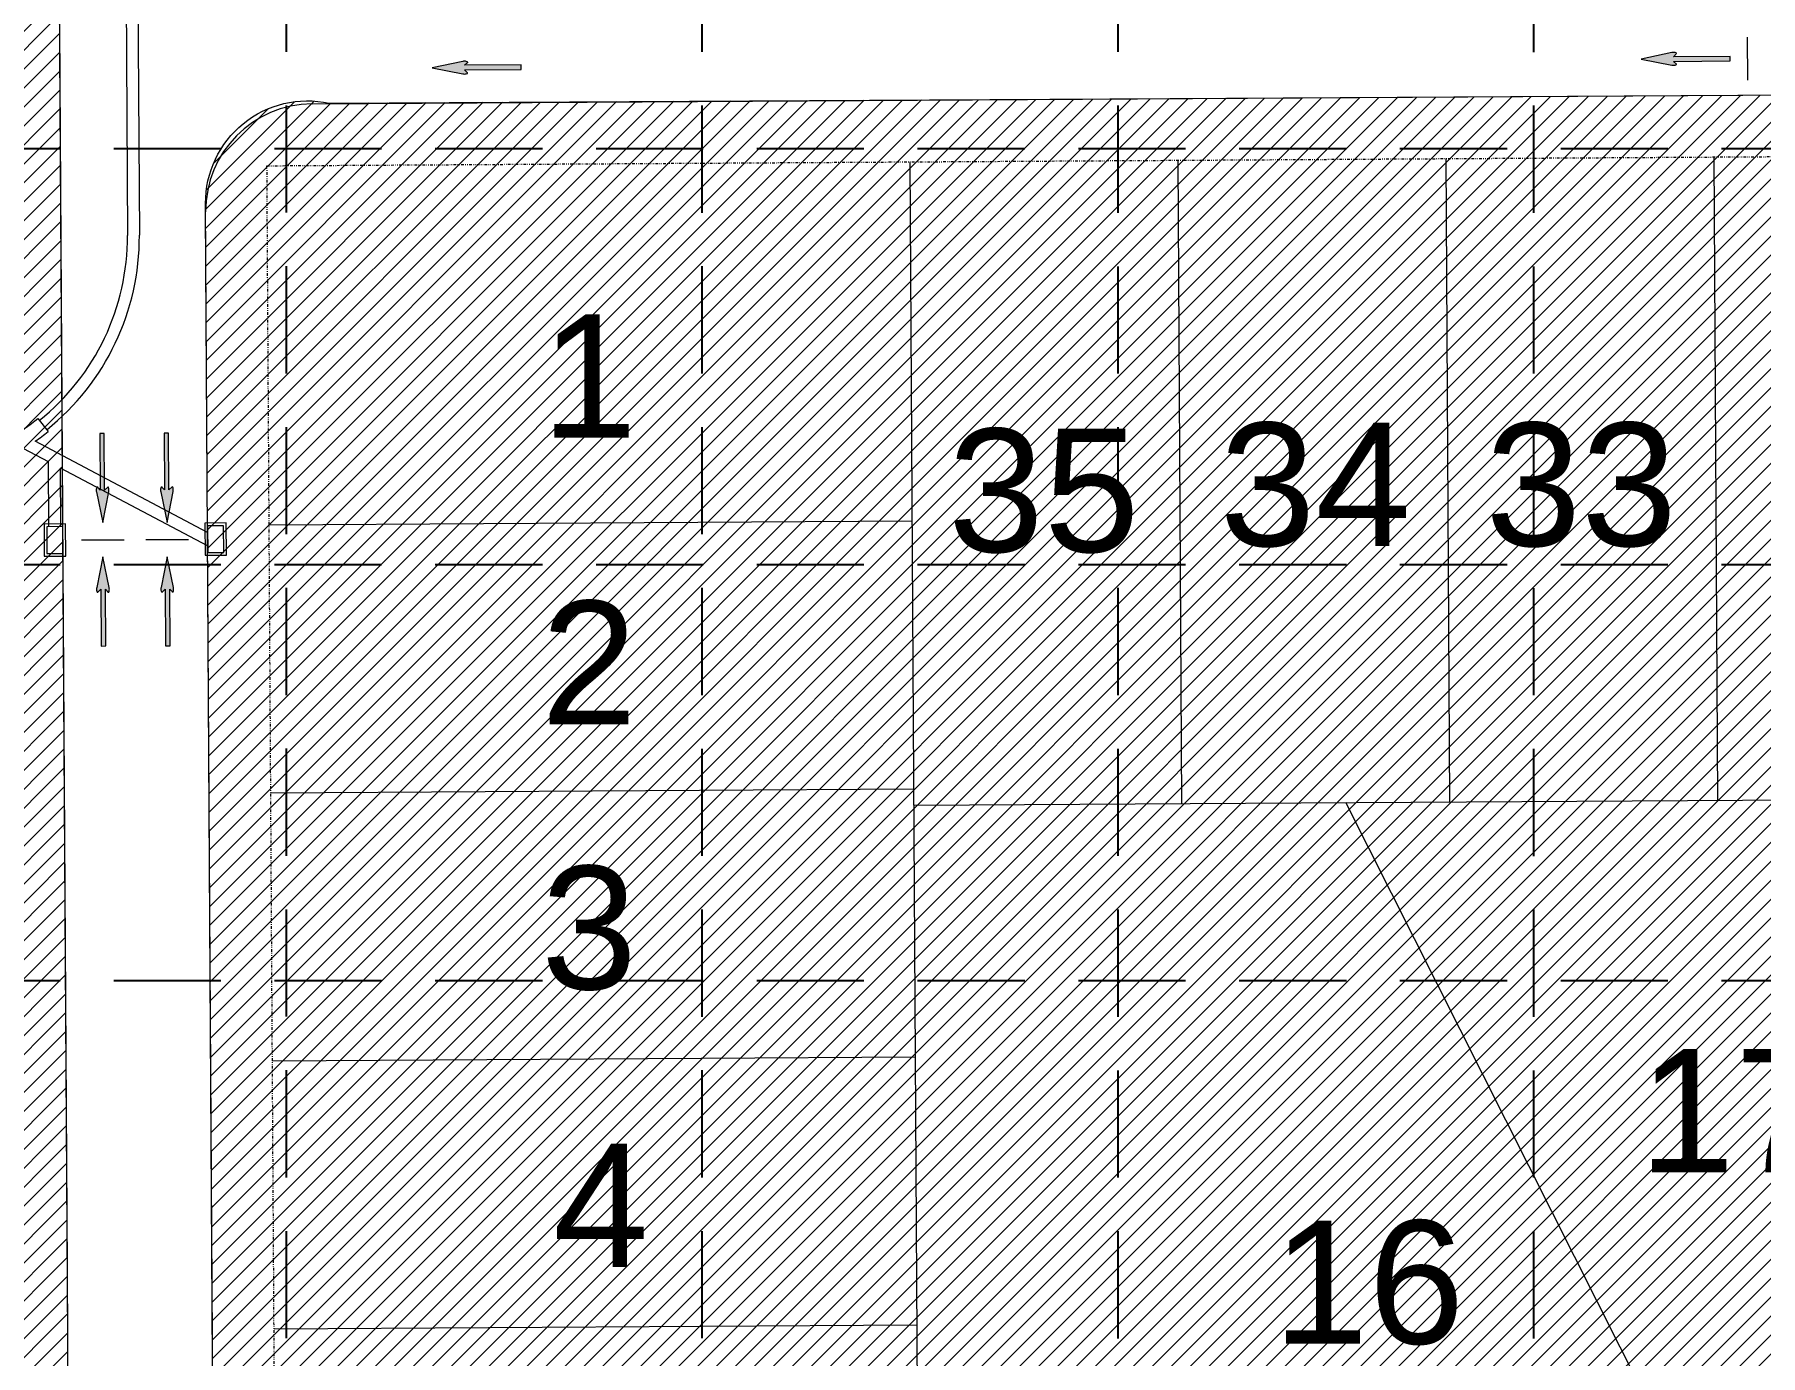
# Model space of a CAD drawing. Extents: x 218174 to 221286, y 216036 to 221010.
# Drawn here: x 220070.8 to 220392.8, y 219694.4 to 219940.9 of the extents above; entities that cross this region are included whole.
import ezdxf
from ezdxf.enums import TextEntityAlignment as Align

# ---------------------------------------------------------------- set-up
doc = ezdxf.new("R2010")
doc.units = 0
doc.header["$MEASUREMENT"] = 0
doc.linetypes.add('DASHED', pattern=[0.75, 0.5, -0.25])
doc.linetypes.add('DIVIDE', pattern=[1.25, 0.5, -0.25, 0, -0.25, 0, -0.25])
for name, color, linetype, lineweight in [('1 ARROWS', 7, 'Continuous', 0), ('1 CURB LINE', 7, 'Continuous', 0), ('1 LOT NUMBERS', 7, 'Continuous', 0), ('1 STORM PIPE', 5, 'Continuous', 0), ('PH.1-10', 7, 'Continuous', 0), ('PH.1-27', 7, 'Continuous', 0), ('PH.1-29', 7, 'Continuous', 0)]:
    doc.layers.add(name, color=color, linetype=linetype, lineweight=lineweight)
doc.layers.add('1 SODDED LOT', color=2, linetype='Continuous')
doc.layers.add('GRID', color=251, linetype='DASHED')
doc.styles.get("Standard").update_dxf_attribs({"font": 'ARIAL.TTF'})
pattern_1 = [(45, (0, 0), (-1.767766952966369, 1.767766952966369), [])]

msp = doc.modelspace()

# ---------------------------------------------------------------- hatches: boundary and pattern name
at = {"layer": '1 ARROWS', "linetype": 'Continuous', "lineweight": 0}
h = msp.add_hatch(color=256, dxfattribs=at)
edge = h.paths.add_edge_path()
edge.add_line((220151.5573215373, 219933.7160564769), (220151.0056410439, 219934.3207189217))
edge.add_line((220151.0056410439, 219934.3207189217), (220161.5894463655, 219934.3849640304))
edge.add_line((220161.5894463655, 219934.3849640304), (220161.5802262205, 219935.2449239318))
edge.add_line((220161.5802262205, 219935.2449239318), (220151.0004208253, 219935.1807031032))
edge.add_line((220151.0004208253, 219935.1807031032), (220151.5333759555, 219935.6839474379))
edge.add_line((220151.5333759555, 219935.6839474379), (220151.5342430202, 219935.685463436))
edge.add_ellipse((220150.9989610327, 219935.7294943782), major_axis=(0.5599897608957635, 0.003386397644696634), ratio=0.2857142856989999, start_angle=-17.18267222042147, end_angle=124.7269333328098)
edge.add_line((220150.6791587447, 219935.8590630738), (220150.680299023, 219935.8587724687))
edge.add_line((220150.680299023, 219935.8587724687), (220144.9553, 219934.688))
edge.add_line((220144.9553, 219934.688), (220150.6903572666, 219933.5427907883))
edge.add_line((220150.6903572666, 219933.5427907883), (220150.6890855442, 219933.5418835766))
edge.add_ellipse((220151.016121299, 219933.6735823056), major_axis=(0.5599897609161076, 0.003386397641503941), ratio=0.2857142856518506, start_angle=234.168472222126, end_angle=374.4967194463065)
edge.add_line((220151.5573215373, 219933.7160564769), (220151.5573215373, 219933.7160564769))
h = msp.add_hatch(color=256, dxfattribs=at)
edge = h.paths.add_edge_path()
edge.add_line((220377.1205737059, 219935.3726259975), (220376.5775486277, 219935.869338989))
edge.add_line((220376.5775486277, 219935.869338989), (220387.161256829, 219935.9495838033))
edge.add_line((220387.161256829, 219935.9495838033), (220387.1560366104, 219936.8095679848))
edge.add_line((220387.1560366104, 219936.8095679848), (220376.5723284092, 219936.7293231704))
edge.add_line((220376.5723284092, 219936.7293231704), (220377.1166277563, 219937.3406383589))
edge.add_line((220377.1166277563, 219937.3406383589), (220377.1182393769, 219937.342325297))
edge.add_ellipse((220376.5757792465, 219937.3782450227), major_axis=(0.5599837329769037, 0.004266891636786947), ratio=0.2857142857664989, start_angle=-14.4967194377771, end_angle=125.8315277776346)
edge.add_line((220376.2469742085, 219937.5054620901), (220376.2476239583, 219937.50336649))
edge.add_line((220376.2476239583, 219937.50336649), (220370.5269405028, 219936.2806192579))
edge.add_line((220370.5269405028, 219936.2806192579), (220376.2696819812, 219935.1874576499))
edge.add_ellipse((220376.5867172702, 219935.3222904712), major_axis=(0.559983733002386, 0.004266891637084573), ratio=0.2857142857147187, start_angle=235.2730666687287, end_angle=377.1826722217978)
edge.add_line((220377.1213475194, 219935.3736326104), (220377.1205737059, 219935.3726259975))
edge.add_line((220377.1205737059, 219935.3726259975), (220377.1205737059, 219935.3726259975))
edge.add_line((220377.1205737059, 219935.3726259975), (220377.1205737059, 219935.3726259975))
h = msp.add_hatch(color=256, dxfattribs=at)
edge = h.paths.add_edge_path()
edge.add_line((220084.4638435231, 219856.4304215373), (220083.8591810783, 219855.8787410439))
edge.add_line((220083.8591810783, 219855.8787410439), (220083.7949359696, 219866.4625463655))
edge.add_line((220083.7949359696, 219866.4625463655), (220082.9349760682, 219866.4533262205))
edge.add_line((220082.9349760682, 219866.4533262205), (220082.9991968968, 219855.8735208253))
edge.add_line((220082.9991968968, 219855.8735208253), (220082.4959525621, 219856.4064759555))
edge.add_line((220082.4959525621, 219856.4064759555), (220082.494436564, 219856.4073430202))
edge.add_ellipse((220082.4504056218, 219855.8720610327), major_axis=(-0.00338639764469666, 0.5599897608957635), ratio=0.2857142856989999, start_angle=-17.18267222042147, end_angle=124.7269333328098)
edge.add_line((220082.3208369261, 219855.5522587447), (220082.3211275313, 219855.553399023))
edge.add_line((220082.3211275313, 219855.553399023), (220083.4919, 219849.8284))
edge.add_line((220083.4919, 219849.8284), (220084.6371092117, 219855.5634572666))
edge.add_line((220084.6371092117, 219855.5634572666), (220084.6380164234, 219855.5621855442))
edge.add_ellipse((220084.5063176944, 219855.889221299), major_axis=(-0.00338639764150395, 0.5599897609161076), ratio=0.2857142856518506, start_angle=234.168472222126, end_angle=374.4967194463065)
edge.add_line((220084.4638435231, 219856.4304215373), (220084.4638435231, 219856.4304215373))
h = msp.add_hatch(color=256, dxfattribs=at)
edge = h.paths.add_edge_path()
edge.add_line((220096.4637435231, 219856.4633215373), (220095.8590810783, 219855.9116410439))
edge.add_line((220095.8590810783, 219855.9116410439), (220095.7948359696, 219866.4954463655))
edge.add_line((220095.7948359696, 219866.4954463655), (220094.9348760682, 219866.4862262205))
edge.add_line((220094.9348760682, 219866.4862262205), (220094.9990968968, 219855.9064208253))
edge.add_line((220094.9990968968, 219855.9064208253), (220094.4958525621, 219856.4393759556))
edge.add_line((220094.4958525621, 219856.4393759556), (220094.494336564, 219856.4402430202))
edge.add_ellipse((220094.4503056218, 219855.9049610327), major_axis=(-0.00338639764469666, 0.5599897608957635), ratio=0.2857142856989999, start_angle=-17.18267222042147, end_angle=124.7269333328098)
edge.add_line((220094.3207369262, 219855.5851587447), (220094.3210275313, 219855.586299023))
edge.add_line((220094.3210275313, 219855.586299023), (220095.4918, 219849.8613))
edge.add_line((220095.4918, 219849.8613), (220096.6370092117, 219855.5963572667))
edge.add_line((220096.6370092117, 219855.5963572667), (220096.6379164234, 219855.5950855442))
edge.add_ellipse((220096.5062176944, 219855.9221212991), major_axis=(-0.00338639764150395, 0.5599897609161076), ratio=0.2857142856518506, start_angle=234.168472222126, end_angle=374.4967194463065)
edge.add_line((220096.4637435231, 219856.4633215373), (220096.4637435231, 219856.4633215373))
h = msp.add_hatch(color=256, dxfattribs=at)
edge = h.paths.add_edge_path()
edge.add_line((220082.5587564769, 219836.8265784627), (220083.1634189217, 219837.3782589561))
edge.add_line((220083.1634189217, 219837.3782589561), (220083.2276640304, 219826.7944536345))
edge.add_line((220083.2276640304, 219826.7944536345), (220084.0876239318, 219826.8036737795))
edge.add_line((220084.0876239318, 219826.8036737795), (220084.0234031032, 219837.3834791747))
edge.add_line((220084.0234031032, 219837.3834791747), (220084.5266474379, 219836.8505240445))
edge.add_line((220084.5266474379, 219836.8505240445), (220084.528163436, 219836.8496569798))
edge.add_ellipse((220084.5721943782, 219837.3849389673), major_axis=(-0.00338639764469666, 0.5599897608957635), ratio=0.2857142856989999, start_angle=162.8173277795786, end_angle=304.7269333328098)
edge.add_line((220084.7017630739, 219837.7047412554), (220084.7014724687, 219837.703600977))
edge.add_line((220084.7014724687, 219837.703600977), (220083.5307, 219843.4286))
edge.add_line((220083.5307, 219843.4286), (220082.3854907883, 219837.6935427334))
edge.add_line((220082.3854907883, 219837.6935427334), (220082.3845835766, 219837.6948144558))
edge.add_ellipse((220082.5162823056, 219837.367778701), major_axis=(-0.00338639764150395, 0.5599897609161076), ratio=0.2857142856518506, start_angle=54.16847222212595, end_angle=194.4967194463065)
edge.add_line((220082.5587564769, 219836.8265784627), (220082.5587564769, 219836.8265784627))
h = msp.add_hatch(color=256, dxfattribs=at)
edge = h.paths.add_edge_path()
edge.add_line((220094.5586564769, 219836.8594784627), (220095.1633189217, 219837.4111589561))
edge.add_line((220095.1633189217, 219837.4111589561), (220095.2275640304, 219826.8273536345))
edge.add_line((220095.2275640304, 219826.8273536345), (220096.0875239318, 219826.8365737795))
edge.add_line((220096.0875239318, 219826.8365737795), (220096.0233031032, 219837.4163791747))
edge.add_line((220096.0233031032, 219837.4163791747), (220096.5265474379, 219836.8834240445))
edge.add_line((220096.5265474379, 219836.8834240445), (220096.528063436, 219836.8825569798))
edge.add_ellipse((220096.5720943782, 219837.4178389673), major_axis=(-0.00338639764469666, 0.5599897608957635), ratio=0.2857142856989999, start_angle=162.8173277795786, end_angle=304.7269333328098)
edge.add_line((220096.7016630739, 219837.7376412553), (220096.7013724687, 219837.736500977))
edge.add_line((220096.7013724687, 219837.736500977), (220095.5306, 219843.4615))
edge.add_line((220095.5306, 219843.4615), (220094.3853907883, 219837.7264427334))
edge.add_line((220094.3853907883, 219837.7264427334), (220094.3844835766, 219837.7277144558))
edge.add_ellipse((220094.5161823056, 219837.400678701), major_axis=(-0.00338639764150395, 0.5599897609161076), ratio=0.2857142856518506, start_angle=54.16847222212595, end_angle=194.4967194463065)
edge.add_line((220094.5586564769, 219836.8594784627), (220094.5586564769, 219836.8594784627))
at = {"layer": '1 SODDED LOT', "linetype": 'Continuous', "lineweight": 0}
h = msp.add_hatch(dxfattribs=at)
h.set_pattern_fill('ANSI31', color=256, scale=20, style=0)
h.set_pattern_definition(pattern_1)
edge = h.paths.add_edge_path()
edge.add_line((219924.269791505, 219477.2033195349), (220042.1031889179, 219404.0022586053))
edge.add_line((220042.1031889179, 219404.0022586053), (220049.8644910031, 219417.0060227373))
edge.add_line((220049.8644910031, 219417.0060227373), (220057.2320303878, 219432.2878849809))
edge.add_arc((219891.5036303977, 219512.1872123422), 183.9831651974534, 334.2608167873805, 347.0285874005174)
edge.add_arc((219757.8624523831, 219542.9704839292), 321.1238749473791, 347.0285874005198, 355.2541020368715)
edge.add_line((220077.8853311709, 219516.4017031211), (220076.903816438, 219710.6188487319))
edge.add_line((220076.903816438, 219710.6188487319), (220071.9969684459, 220507.0061052015))
edge.add_arc((220051.7546763981, 220506.8813846597), 20.24267626977909, 0.3530168530359902, 89.58370554731782)
edge.add_line((220051.9017524963, 220527.1235266211), (219940.5598156796, 220526.38187843))
edge.add_line((219940.5598156796, 220526.38187843), (219945.8944262628, 219588.8169602079))
edge.add_line((219945.8944262628, 219588.8169602079), (219946.6106009831, 219514.1711768472))
edge.add_line((219946.6106009831, 219514.1711768472), (219924.269791505, 219477.2033195349))
h = msp.add_hatch(dxfattribs=at)
h.set_pattern_fill('ANSI31', color=256, scale=20, style=0)
h.set_pattern_definition(pattern_1)
edge = h.paths.add_edge_path()
edge.add_line((220282.587766109, 219928.9182296573), (220791.3934825324, 219931.950887985))
edge.add_arc((220791.508772982, 219912.6079770905), 19.34325447702866, -7.110986487925004, 90.34149865007521, ccw=False)
edge.add_line((220810.703243382, 219910.213441681), (220812.0031575927, 219691.4759435859))
edge.add_arc((220789.3462102237, 219691.3412977748), 22.65734745235864, -79.03724611165279, 0.3404936139202732, ccw=False)
edge.add_line((220793.6549768258, 219669.0974239228), (220453.6587386293, 219666.9577218754))
edge.add_line((220453.6587386293, 219666.9577218754), (220429.421127972, 219666.8548425654))
edge.add_arc((220429.3170728094, 219691.3694754753), 24.51485374593166, 237.2705073491545, 270.2431970274535, ccw=False)
edge.add_line((220416.0625432046, 219670.7467816856), (220413.2259534608, 219672.4489224173))
edge.add_arc((220393.871162327, 219640.1944789388), 37.61591503534908, 59.03346791172337, 205.9146701042256)
edge.add_arc((220504.552364638, 219693.973408329), 160.6707881260759, 205.9146701042209, 210.0639778756471)
edge.add_arc((220354.955098999, 219607.380517658), 12.18079734955406, 3.707373379511182, 30.063977875731723, ccw=False)
edge.add_arc((227209.8640471792, 220051.5534473549), 6857.103465171363, 183.7073733795111, 183.760948191248)
edge.add_line((220367.5279874921, 219601.7699679222), (220368.7773820914, 219391.1801892474))
edge.add_arc((220348.9955872256, 219391.0628271046), 19.78214300789367, -93.46126973953278, 0.3399224693869769, ccw=False)
edge.add_line((220347.8012637656, 219371.3167699423), (220187.9936460933, 219370.4353013112))
edge.add_arc((220186.5257188423, 219636.5661068926), 266.1348539553199, 263.57008270080365, 270.3160294915621, ccw=False)
edge.add_arc((220183.0107567322, 219605.3765402467), 234.7478498581198, 252.7866109940185, 263.57008270080314, ccw=False)
edge.add_arc((220160.2020362318, 219531.7543772918), 157.673466247157, 242.30216835668472, 252.7866109940192, ccw=False)
edge.add_arc((220095.0800007068, 219407.7037713884), 17.56839019373658, 146.214937949708, 242.30216835661952, ccw=False)
edge.add_line((220080.4783937634, 219417.4731832782), (220091.9065402972, 219447.3861880233))
edge.add_line((220091.9065402972, 219447.3861880233), (220096.2182087855, 219460.8732903635))
edge.add_line((220096.2182087855, 219460.8732903635), (220099.8034791086, 219476.6140795606))
edge.add_line((220099.8034791086, 219476.6140795606), (220103.1523722889, 219498.1087682132))
edge.add_line((220103.1523722889, 219498.1087682132), (220104.1766803556, 219509.0059846726))
edge.add_line((220104.1766803556, 219509.0059846726), (220104.8332859016, 219519.5035305301))
edge.add_line((220104.8332859016, 219519.5035305301), (220104.7240081615, 219569.6584911501))
edge.add_line((220104.7240081615, 219569.6584911501), (220102.6859356226, 219909.352713352))
edge.add_arc((220121.7292180971, 219909.4669678448), 19.04362521923795, 77.82626424662351, 180.3437549009692, ccw=False)
edge.add_line((220125.7450754952, 219928.082352634), (220282.587766109, 219928.9182296573))

# ---------------------------------------------------------------- linework, layer by layer
at = {"layer": '1 ARROWS', "linetype": 'Continuous', "lineweight": 0}
for p, q in [((220390.3543195457, 219940.3970478258), (220390.3628804543, 219932.3969521742)), ((220150.680299023, 219935.8587724687), (220144.9553, 219934.688)), ((220150.6791587447, 219935.8590630738), (220150.680299023, 219935.8587724687)), ((220151.0004208253, 219935.1807031032), (220151.5333759555, 219935.6839474379)), ((220161.5802262205, 219935.2449239318), (220151.0004208253, 219935.1807031032)), ((220151.5333759555, 219935.6839474379), (220151.5342430202, 219935.685463436)), ((220161.5894463655, 219934.3849640304), (220161.5802262205, 219935.2449239318)), ((220376.2476239583, 219937.50336649), (220370.5269405028, 219936.2806192579)), ((220370.5269405028, 219936.2806192579), (220376.2696819812, 219935.1874576499)), ((220376.2469742085, 219937.5054620901), (220376.2476239583, 219937.50336649)), ((220376.5723284092, 219936.7293231704), (220377.1166277563, 219937.3406383589)), ((220387.1560366104, 219936.8095679848), (220376.5723284092, 219936.7293231704)), ((220376.5775486277, 219935.869338989), (220387.161256829, 219935.9495838033)), ((220377.1205737059, 219935.3726259975), (220376.5775486277, 219935.869338989)), ((220377.1166277563, 219937.3406383589), (220377.1182393769, 219937.342325297)), ((220377.1213475194, 219935.3736326104), (220377.1205737059, 219935.3726259975)), ((220377.1205737059, 219935.3726259975), (220377.1205737059, 219935.3726259975)), ((220377.1205737059, 219935.3726259975), (220377.1205737059, 219935.3726259975)), ((220387.161256829, 219935.9495838033), (220387.1560366104, 219936.8095679848)), ((220144.9553, 219934.688), (220150.6903572666, 219933.5427907883)), ((220150.6903572666, 219933.5427907883), (220150.6890855442, 219933.5418835766)), ((220151.0056410439, 219934.3207189217), (220161.5894463655, 219934.3849640304)), ((220151.5573215373, 219933.7160564769), (220151.0056410439, 219934.3207189217)), ((220151.5573215373, 219933.7160564769), (220151.5573215373, 219933.7160564769)), ((220083.7949359696, 219866.4625463655), (220082.9349760682, 219866.4533262205)), ((220082.9349760682, 219866.4533262205), (220082.9991968968, 219855.8735208253)), ((220083.8591810783, 219855.8787410439), (220083.7949359696, 219866.4625463655)), ((220095.7948359696, 219866.4954463655), (220094.9348760682, 219866.4862262205)), ((220094.9348760682, 219866.4862262205), (220094.9990968968, 219855.9064208253)), ((220095.8590810783, 219855.9116410439), (220095.7948359696, 219866.4954463655)), ((220082.3208369261, 219855.5522587447), (220082.3211275313, 219855.553399023)), ((220082.3211275313, 219855.553399023), (220083.4919, 219849.8284)), ((220082.4959525621, 219856.4064759555), (220082.494436564, 219856.4073430202)), ((220082.9991968968, 219855.8735208253), (220082.4959525621, 219856.4064759555)), ((220083.4919, 219849.8284), (220084.6371092117, 219855.5634572666)), ((220084.4638435231, 219856.4304215373), (220083.8591810783, 219855.8787410439)), ((220084.4638435231, 219856.4304215373), (220084.4638435231, 219856.4304215373)), ((220084.6371092117, 219855.5634572666), (220084.6380164234, 219855.5621855442)), ((220094.3207369262, 219855.5851587447), (220094.3210275313, 219855.586299023)), ((220094.3210275313, 219855.586299023), (220095.4918, 219849.8613)), ((220094.4958525621, 219856.4393759556), (220094.494336564, 219856.4402430202)), ((220094.9990968968, 219855.9064208253), (220094.4958525621, 219856.4393759556)), ((220095.4918, 219849.8613), (220096.6370092117, 219855.5963572667)), ((220096.4637435231, 219856.4633215373), (220095.8590810783, 219855.9116410439)), ((220096.4637435231, 219856.4633215373), (220096.4637435231, 219856.4633215373)), ((220096.6370092117, 219855.5963572667), (220096.6379164234, 219855.5950855442)), ((220083.5307, 219843.4286), (220082.3854907883, 219837.6935427334)), ((220084.7014724687, 219837.703600977), (220083.5307, 219843.4286)), ((220095.5306, 219843.4615), (220094.3853907883, 219837.7264427334)), ((220096.7013724687, 219837.736500977), (220095.5306, 219843.4615)), ((220082.3854907883, 219837.6935427334), (220082.3845835766, 219837.6948144558)), ((220082.5587564769, 219836.8265784627), (220083.1634189217, 219837.3782589561)), ((220082.5587564769, 219836.8265784627), (220082.5587564769, 219836.8265784627)), ((220083.1634189217, 219837.3782589561), (220083.2276640304, 219826.7944536345)), ((220084.0876239318, 219826.8036737795), (220084.0234031032, 219837.3834791747)), ((220084.0234031032, 219837.3834791747), (220084.5266474379, 219836.8505240445)), ((220084.5266474379, 219836.8505240445), (220084.528163436, 219836.8496569798)), ((220084.7017630739, 219837.7047412554), (220084.7014724687, 219837.703600977)), ((220094.3853907883, 219837.7264427334), (220094.3844835766, 219837.7277144558)), ((220094.5586564769, 219836.8594784627), (220095.1633189217, 219837.4111589561)), ((220094.5586564769, 219836.8594784627), (220094.5586564769, 219836.8594784627)), ((220095.1633189217, 219837.4111589561), (220095.2275640304, 219826.8273536345)), ((220096.0875239318, 219826.8365737795), (220096.0233031032, 219837.4163791747)), ((220096.0233031032, 219837.4163791747), (220096.5265474379, 219836.8834240445)), ((220096.5265474379, 219836.8834240445), (220096.528063436, 219836.8825569798)), ((220096.7016630739, 219837.7376412553), (220096.7013724687, 219837.736500977)), ((220083.2276640304, 219826.7944536345), (220084.0876239318, 219826.8036737795)), ((220095.2275640304, 219826.8273536345), (220096.0875239318, 219826.8365737795))]:
    msp.add_line(p, q, dxfattribs=at)
for centre, major_axis, ratio, start_param, end_param in [((220150.9989610327, 219935.7294943782), (0.5599897608957635, 0.003386397644696634), 0.2857142856989999, -0.2998942045373194, 2.176895652572996), ((220376.5757792465, 219937.3782450227), (0.5599837329769036, 0.004266891636786946), 0.2857142857664989, -0.2530154849270716, 2.196174462534427), ((220376.5867172702, 219935.3222904712), (0.5599837330023857, 0.00426689163708457), 0.2857142857147187, 4.106289654633442, 6.583079511740927), ((220151.016121299, 219933.6735823056), (0.5599897609161076, 0.003386397641503941), 0.2857142856518506, 4.087010844640981, 6.536200792255524), ((220082.4504056218, 219855.8720610327), (-0.00338639764469666, 0.5599897608957635), 0.2857142856989999, -0.2998942045373194, 2.176895652572996), ((220084.5063176944, 219855.889221299), (-0.00338639764150395, 0.5599897609161076), 0.2857142856518506, 4.087010844640981, 6.536200792255524), ((220094.4503056218, 219855.9049610327), (-0.00338639764469666, 0.5599897608957635), 0.2857142856989999, -0.2998942045373194, 2.176895652572996), ((220096.5062176944, 219855.9221212991), (-0.00338639764150395, 0.5599897609161076), 0.2857142856518506, 4.087010844640981, 6.536200792255524), ((220082.5162823056, 219837.367778701), (-0.00338639764150395, 0.5599897609161076), 0.2857142856518506, 0.945418191051187, 3.394608138665731), ((220084.5721943782, 219837.3849389673), (-0.00338639764469666, 0.5599897608957635), 0.2857142856989999, 2.841698449052474, 5.318488306162789), ((220094.5161823056, 219837.400678701), (-0.00338639764150395, 0.5599897609161076), 0.2857142856518506, 0.945418191051187, 3.394608138665731), ((220096.5720943782, 219837.4178389673), (-0.00338639764469666, 0.5599897608957635), 0.2857142856989999, 2.841698449052474, 5.318488306162789)]:
    msp.add_ellipse(centre, major_axis=major_axis, ratio=ratio, start_param=start_param, end_param=end_param, dxfattribs=at)
for p in [(220151.5333759555, 219935.6839474379), (220082.4959525621, 219856.4064759555), (220094.4958525621, 219856.4393759556), (220084.5266474379, 219836.8505240445), (220096.5265474379, 219836.8834240445)]:
    msp.add_point(p, dxfattribs=at)
at = {"layer": '1 CURB LINE', "color": 7, "linetype": 'Continuous', "lineweight": 0}
for p, q in [((220077.9883, 219530.226), (220072.0572, 220507.3189)), ((220122.5751, 219927.947), (220790.6137, 219932.0022)), ((220104.9879, 219530.3898), (220102.6968, 219907.826))]:
    msp.add_line(p, q, dxfattribs=at)
msp.add_arc((220122.6964654224, 219907.9474180259), 20, 90.34779444444443, 180.3477861111111, dxfattribs=at)
at = {"layer": '1 SODDED LOT', "linetype": 'Continuous', "lineweight": 0, "flags": 128}
msp.add_lwpolyline([(219924.269791505, 219477.2033195349), (220042.1031889179, 219404.0022586053), (220049.8644910031, 219417.0060227373), (220057.2320303878, 219432.2878849809, 0.05576761411841672), (220070.7919465852, 219470.8894550822, 0.03590599683338008), (220077.8853311709, 219516.4017031211), (220076.903816438, 219710.6188487319), (220071.9969684459, 220507.0061052015, 0.4102863263840459), (220051.9017524963, 220527.1235266211), (219940.5598156796, 220526.38187843), (219945.8944262628, 219588.8169602079), (219946.6106009831, 219514.1711768472)], format="xyb", close=True, dxfattribs=at)
msp.add_lwpolyline([(220413.2259534608, 219672.4489224173, 0.7459283359881298), (220360.0376813963, 219623.7551166622, 0.01810674897551907), (220365.4971716781, 219613.4826916721, -0.1155120683849721), (220367.1104056592, 219608.1681368972, 0.0002337642194940799), (220367.5279874921, 219601.7699679222), (220368.7773820914, 219391.1801892474, -0.4337812969270189), (220347.8012637656, 219371.3167699423), (220187.9936460933, 219370.4353013112, -0.02944324940912582), (220156.7218571885, 219372.105353055, -0.04708652445144076), (220113.5415265597, 219381.1432263251, -0.04577895074946706), (220086.9140629511, 219392.1485216453, -0.4456848257439371), (220080.4783937634, 219417.4731832782), (220091.9065402972, 219447.3861880233), (220096.2182087855, 219460.8732903635), (220099.8034791086, 219476.6140795606), (220103.1523722889, 219498.1087682132), (220104.1766803556, 219509.0059846726), (220104.8332859016, 219519.5035305301), (220104.7240081615, 219569.6584911501), (220102.6859356226, 219909.352713352, -0.4797502076683366), (220125.7450754952, 219928.082352634), (220282.587766109, 219928.9182296573), (220791.3934825324, 219931.950887985, -0.4528442439116921)], format="xyb", dxfattribs=at)
at = {"layer": '1 STORM PIPE', "linetype": 'Continuous', "lineweight": 0}
for p, q in [((220087.5021, 220004.0994), (220088.1133, 219903.4053)), ((220089.7221, 220004.1128), (220090.3333, 219903.4187)), ((220071.3956, 219869.2204), (220073.3213, 219866.8166)), ((220103.0602, 219847.9868), (220070.8909, 219864.9965)), ((220073.3724, 219861.173), (220068.7772, 219863.6028)), ((220073.4429, 219849.0473), (220073.3724, 219861.173)), ((220103.0754, 219845.4674), (220075.5993, 219859.9956)), ((220075.6629, 219849.0607), (220075.5993, 219859.9956))]:
    msp.add_line(p, q, dxfattribs=at)
at = {"layer": '1 STORM PIPE', "color": 7, "linetype": 'Continuous', "lineweight": 0}
for p, q in [((220079.5133, 219846.6242), (220087.5133, 219846.6328)), ((220091.5132, 219846.6571), (220099.5132, 219846.6657))]:
    msp.add_line(p, q, dxfattribs=at)
at = {"layer": '1 STORM PIPE', "linetype": 'Continuous', "lineweight": 0}
for radius, start, end in [(43.89002932087954, 308.6980583333334, 0.3478500000000265), (46.11002932087954, 308.698038888889, 0.3478500000000265), (43.46002932087954, 270.3478500000001, 308.6980444444445), (46.54002932087954, 304.9593194444445, 308.6980833333333)]:
    msp.add_arc((220044.2236637609, 219903.1388178788), radius, start, end, dxfattribs=at)
at = {"layer": 'GRID', "color": 253, "linetype": 'DASHED', "ltscale": 40}
for p, q in [((220117.7678277611, 216427.6464038885), (220117.7678277611, 220928.2973227122)), ((220195.3606099427, 216427.6342046805), (220195.3606099427, 220928.2973227122)), ((220272.9533921243, 216427.6220054725), (220272.9533921243, 220928.2973227122)), ((220350.5461743059, 216427.6098062646), (220350.5461743059, 220928.2973227122)), ((218255.5410554017, 219919.5911543506), (221204.0667783041, 219919.5911543506)), ((218255.5410554017, 219841.9983721692), (221204.0667783041, 219841.9983721692)), ((218255.5410554017, 219764.4055899874), (221204.0667783041, 219764.4055899874))]:
    msp.add_line(p, q, dxfattribs=at)
at = {"layer": 'PH.1-10', "color": 7, "linetype": 'Continuous', "lineweight": 0}
for points in [[(220076.5861, 219843.5663), (220076.5495, 219849.5661), (220072.5499, 219849.5418), (220072.5863, 219843.542)], [(220076.0833, 219844.0633), (220076.0529, 219849.0631), (220073.0529, 219849.0449), (220073.0831, 219844.0451)], [(220106.5859, 219843.7484), (220106.5495, 219849.7482), (220102.5497, 219849.7239), (220102.5861, 219843.7241)], [(220106.0829, 219844.2454), (220106.0525, 219849.2452), (220103.0527, 219849.227), (220103.0829, 219844.2272)]]:
    msp.add_lwpolyline(points, close=True, dxfattribs=at)
at = {"layer": 'PH.1-27', "color": 7, "linetype": 'DIVIDE', "lineweight": 0}
for p, q in [((220114.145, 219916.3957), (220799.1853, 219920.554)), ((220116.4876, 219530.4597), (220114.145, 219916.3957))]:
    msp.add_line(p, q, dxfattribs=at)
at = {"layer": 'PH.1-29', "color": 7, "linetype": 'Continuous', "lineweight": 0}
for p, q in [((220237.3902, 219382.134), (220234.1427, 219917.1241)), ((220284.8702, 219797.4299), (220284.1418, 219917.4277)), ((220334.8693, 219797.7334), (220334.1409, 219917.7312)), ((220384.8684, 219798.0369), (220384.14, 219918.0347)), ((220114.5516, 219849.397), (220234.5494, 219850.1254)), ((220114.8551, 219799.3979), (220234.8529, 219800.1263)), ((220234.8711, 219797.1264), (220799.8872, 219800.5561)), ((220373.3393, 219682.7519), (220315.4587, 219797.6155)), ((220115.1587, 219749.3988), (220235.1564, 219750.1272)), ((220115.4622, 219699.3997), (220235.4599, 219700.1281))]:
    msp.add_line(p, q, dxfattribs=at)

# ---------------------------------------------------------------- texts
at = {"layer": '1 LOT NUMBERS', "color": 7, "linetype": 'Continuous', "lineweight": 0}
for s, p in [('1', (220174.2403, 219877.196)), ('35', (220259.0819, 219855.8564)), ('34', (220309.7696, 219856.959)), ('33', (220359.3554, 219856.959)), ('2', (220174.2364, 219823.8836)), ('3', (220174.2364, 219774.2688)), ('17', (220388.0055, 219740.0891)), ('4', (220176.4402, 219722.4489)), ('16', (220319.6874, 219708.1152))]:
    msp.add_text(s, height=23, dxfattribs=at).set_placement(p, align=Align.MIDDLE)

doc.saveas('drawing.dxf')
